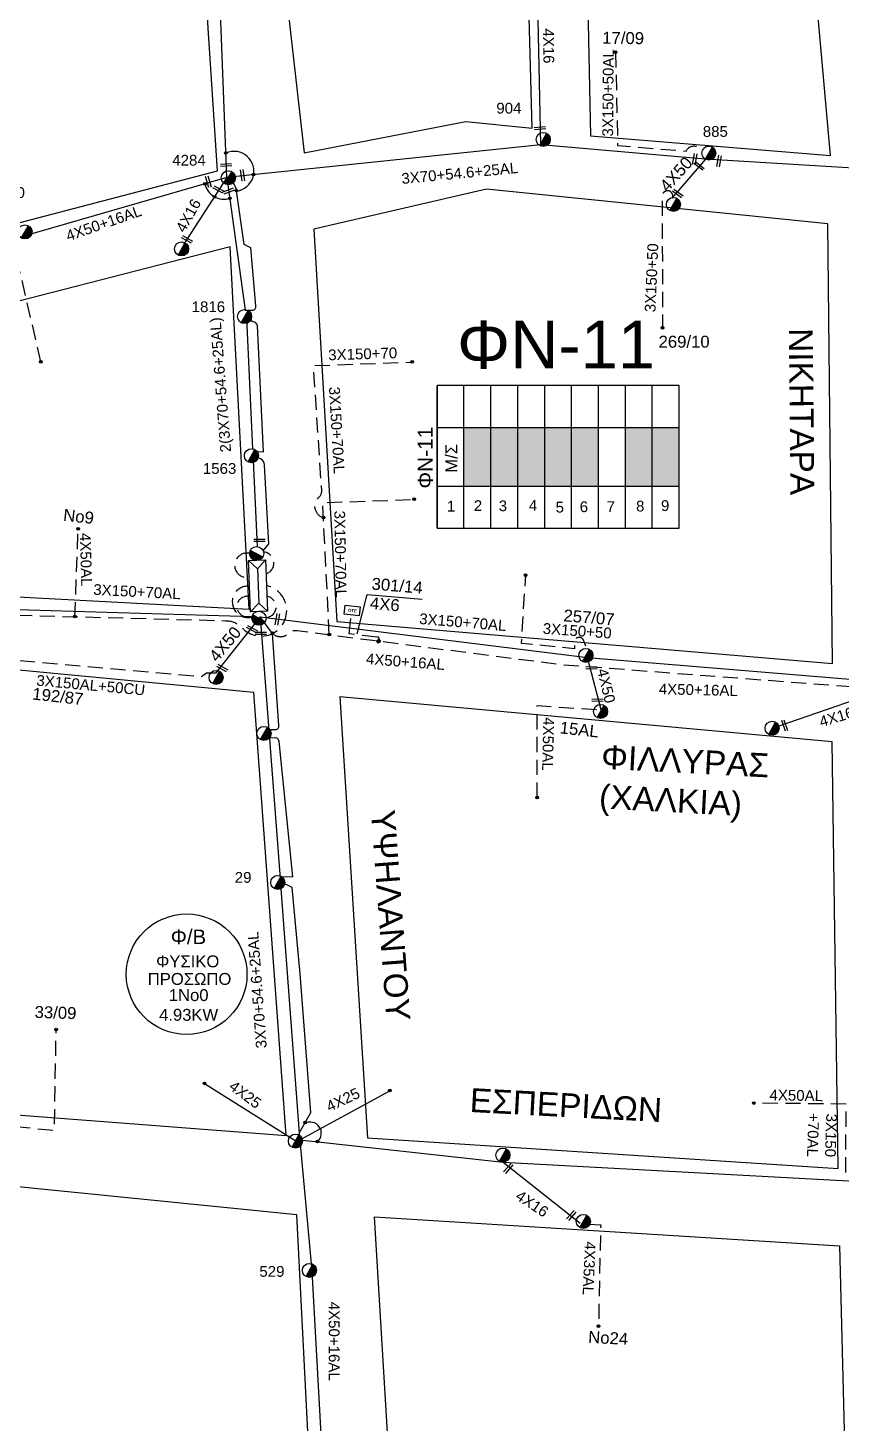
# Model space of a CAD drawing. Header units: millimetres. Extents: x 5010 to 7184, y -101 to 935.
# Drawn here: x 5251.4 to 5387.4, y 546.1 to 779.6 of the extents above; entities that cross this region are included whole.
import ezdxf
from ezdxf.enums import TextEntityAlignment as Align

# ---------------------------------------------------------------- set-up
doc = ezdxf.new("R2010")
doc.units = ezdxf.units.MM
doc.linetypes.add('DASHED', pattern=[19.05, 12.7, -6.35])
for name, color, linetype in [('Pillar OTE', 7, 'Continuous'), ('Ασφαλειοκιβώτια Χ.Τ 6 αναχωρήσεων', 7, 'Continuous'), ('Ασφαλειοκιβώτια Χ.Τ 9 αναχωρήσεων', 7, 'Continuous'), ('Γέφυρες Εναερίου Δικτύου', 7, 'Continuous'), ('Γυμνά εναέρια ΧΤ (3Φ)   4x16AL', 7, 'Continuous'), ('Γυμνά εναέρια ΧΤ (3Φ)   4x35AL', 7, 'Continuous'), ('Γυμνά εναέρια ΧΤ (3Φ)   4x50AL', 7, 'Continuous'), ('Γυμνά εναέρια ΧΤ και ΦΟΠ (3Φ)   4x50+16AL', 7, 'Continuous'), ('Εναέρια παροχή ΧΤ 4x16', 7, 'SYN_LINE'), ('Εναέρια παροχή ΧΤ 4x25', 7, 'SYN_LINE'), ('Επιγραφές - Σχήματα', 7, 'Continuous'), ('Καλώδια ΧΤ   3x150+50AL', 7, 'DASHED'), ('Καλώδια ΧΤ   3x150+50ALXLPE', 7, 'DASHED'), ('Καλώδια ΧΤ   3x150+70AL', 7, 'DASHED'), ('Καλώδια ΧΤ   3x150AL+50CU', 7, 'DASHED'), ('Καλώδια ΧΤ   4x50AL', 7, 'DASHED'), ('Μηχανική τομή', 7, 'Continuous'), ('Στύλος ΦΜ', 7, 'Continuous'), ('Στύλος ΦΜ @ 1', 7, 'Continuous'), ('Συνδέσεις', 7, 'Continuous'), ('Συνεστραμμένα ΧΤ   3x70+54.6+25AL', 7, 'SYN_LINE'), ('Υποσταθμός εναέριος 2 στύλων', 7, 'Continuous'), ('Υποσταθμός πόλεως', 7, 'Continuous'), ('Υπόβαθρο ΔΕΗ', 7, 'Continuous'), ('Υπόγεια Καλώδια Δικτύου ΧΤ   .15', 7, 'DASHED'), ('Υπόγεια καλώδια Παροχών ΧΤ   4x6', 7, 'DASHED')]:
    doc.layers.add(name, color=color, linetype=linetype)
doc.styles.add('ar', font='arial.ttf')
doc.styles.get("Standard").update_dxf_attribs({"font": 'arial.ttf'})
doc.linetypes.add('SYN_LINE', pattern='A,0.5,-0.0001,["/\\/\\/\\/",Standard,S=0.1,R=0,X=0,Y=-0.05],-0.25', length=0.7501)
doc.dimstyles.new('ISO-25', dxfattribs={"dimtxt": 2.5, "dimasz": 2.5, "dimexe": 1.25, "dimexo": 0.625, "dimtad": 1, "dimtxsty": 'Standard', "dimcen": 2.5, "dimaunit": 2, "dimazin": 0, "dimtfac": 1, "dimtmove": 0, "dimatfit": 3, "dimfxl": 1, "dimarcsym": 0})

# ---------------------------------------------------------------- blocks, each defined once
blk = doc.blocks.new('ΥΠΟΣΤΑΘΜΟΣ ΕΝΑΕΡΙΟΣ ΕΠΙ 2 ΣΤΥΛΩΝ')
at = {"layer": 'Υποσταθμός εναέριος 2 στύλων', "linetype": 'Continuous'}
for points in [[(-11.97, -2.11, 0.574793), (-8.45, -0.07, 0.268822), (-9.64, 1.98)], [(9.68, -2.15, 0.574793), (13.19, -0.1, 0.268822), (12.01, 1.95)]]:
    blk.add_hatch(color=256, dxfattribs=at).paths.add_polyline_path(points)
for p, q in [((-11.97, -2.11), (-9.64, 1.98)), ((9.68, -2.15), (12.01, 1.95))]:
    blk.add_line(p, q, dxfattribs=at)
for centre in [(-10.81, -0.07), (10.84, -0.1)]:
    blk.add_circle(centre, 2.36, dxfattribs=at)
at = {"layer": 'Υποσταθμός πόλεως', "linetype": 'Continuous', "ltscale": 40}
blk.add_lwpolyline([(-8.57, 2.82), (8.57, 2.82), (8.57, -2.82), (-8.57, -2.82)], close=True, dxfattribs=at)
for points in [[(-5.75, 0), (-8.57, 2.82)], [(-8.57, -2.82), (-5.75, 0)], [(-5.75, 0), (5.75, 0)], [(5.75, 0), (8.57, 2.82)], [(8.57, -2.82), (5.75, 0)]]:
    blk.add_lwpolyline(points, dxfattribs=at)
at = {"layer": 'Υποσταθμός εναέριος 2 στύλων', "ltscale": 40, "flags": 1}
for tag, p in [('ΜΕΤΑΣΧΗΜΑΤΙΣΜΟΣ', (14.09, 2.51)), ('ΙΣΧΥΣ', (14.07, -0.28)), ('ΑΡΙΘΜΟΣ', (14.19, -3))]:
    blk.add_attdef(tag, p, '', height=1.8, dxfattribs=at)
blk = doc.blocks.new('ΥΠΑΡΧΩΝ ΤΣΙΜΕΝΤΕΝΙΟΣ ΣΤΥΛΟΣ')
at = {"layer": 'Στύλος ΦΜ'}
blk.add_hatch(color=256, dxfattribs=at).paths.add_polyline_path([(-1.29, -2.28, 0.574793), (2.62, 0, 0.268822), (1.3, 2.27)])
blk.add_line((-1.29, -2.28), (1.3, 2.27), dxfattribs=at)
blk.add_circle((0, 0), 2.62, dxfattribs=at)
at = {"layer": 'Στύλος ΦΜ', "flags": 4}
for tag, p in [('ΑΡΙΘΜΟΣ', (-4.68, 8.05)), ('ΤΥΠΟΣ', (-4.91, 3.03))]:
    blk.add_attdef(tag, p, '', height=4, dxfattribs=at)
blk = doc.blocks.new('_ΣΥΝΔΕΣΗ')
at = {"layer": 'Συνδέσεις', "linetype": 'SYN_LINE', "ltscale": 40}
blk.add_hatch(color=256, dxfattribs=at).paths.add_polyline_path([(0.5, -0.01, 1), (-0.5, -0.01, 1)])
at = {"layer": 'Συνδέσεις'}
blk.add_circle((0, -0.01), 0.5, dxfattribs=at)
blk = doc.blocks.new('ΜΗΧΑΝΙΚΗ ΤΟΜΗ')
at = {"layer": 'Μηχανική τομή', "ltscale": 40}
for p, q in [((-1.89, 0.78), (1.89, 0.78)), ((1.89, 0), (-1.89, 0))]:
    blk.add_line(p, q, dxfattribs=at)
blk = doc.blocks.new('ΑΣΦΑΛΕΙΟΚΙΒΩΤΙΟ ΥΠΟΣΤΑΘΜΟΥ 9 ΑΝΑΧΩΡΗΣΕΩΝ')
at = {"layer": 'Ασφαλειοκιβώτια Χ.Τ 9 αναχωρήσεων', "ltscale": 40}
for p, q in [((-23.8, 40.36), (24.02, 40.36)), ((-9.72, 40.36), (-9.72, -40.64)), ((9.94, 40.36), (9.94, -40.64)), ((-23.8, 31.36), (24.02, 31.36)), ((-23.8, 22.36), (24.02, 22.36)), ((-23.8, 13.36), (24.02, 13.36)), ((-23.8, 4.36), (24.02, 4.36)), ((-23.8, -4.64), (24.02, -4.64)), ((-23.8, -13.64), (24.02, -13.64)), ((-23.8, -22.64), (24.02, -22.64)), ((-23.8, -31.64), (24.02, -31.64))]:
    blk.add_line(p, q, dxfattribs=at)
at = {"layer": 'Ασφαλειοκιβώτια Χ.Τ 9 αναχωρήσεων'}
blk.add_lwpolyline([(-23.8, -40.64), (24.02, -40.64), (24.02, 40.36), (-23.8, 40.36)], close=True, dxfattribs=at)
for s, p in [('1', (-18.22, 37.06)), ('2', (-18.02, 28.07)), ('3', (-18.09, 19.73)), ('4', (-17.94, 9.66)), ('5', (-18.55, 0.71)), ('6', (-18.4, -7.35)), ('7', (-18.34, -16.37)), ('8', (-18.19, -26.2)), ('9', (-18.02, -34.53))]:
    blk.add_text(s, height=3.6, rotation=270, dxfattribs=at).set_placement(p)
at = {"layer": 'Ασφαλειοκιβώτια Χ.Τ 9 αναχωρήσεων', "ltscale": 40}
for tag, height, p in [('ΟΝΟΜΑ', 5, (-0.16, 44.31)), ('ΚΕΙΜΕΝΟ 1', 2, (17.06, 35.59)), ('ΚΕΙΜΕΝΟ 2', 2, (17.06, 26.88)), ('ΚΕΙΜΕΝΟ 3', 2, (17.06, 17.69)), ('ΚΕΙΜΕΝΟ 4', 2, (17.06, 8.71)), ('ΚΕΙΜΕΝΟ 5', 2, (17.06, -0.13)), ('ΚΕΙΜΕΝΟ 6', 2, (17.06, -9.05)), ('ΚΕΙΜΕΝΟ 7', 2, (17.06, -18.13)), ('ΚΕΙΜΕΝΟ 8', 2, (17.06, -26.85)), ('ΚΕΙΜΕΝΟ 9', 2, (17.06, -35.99)), ('ΣΧ', 2, (-0.1, -42.64))]:
    blk.add_attdef(tag, text='', height=height, dxfattribs=at).set_placement(p, align=Align.MIDDLE_CENTER)
blk = doc.blocks.new('TSONTA XT1')
at = {"ltscale": 40}
h = blk.add_hatch(color=256, dxfattribs=at)
h.dxf.hatch_style = 1
h.paths.add_polyline_path([(595.96, 2487.66), (597.07, 2488.77), (595.96, 2489.87), (594.85, 2488.77)])
blk.add_lwpolyline([(594.85, 2488.77), (595.96, 2489.87), (597.07, 2488.77), (595.96, 2487.66)], close=True, dxfattribs=at)
blk = doc.blocks.new('PILLAR ΟΤΕ')
at = {"layer": 'Pillar OTE', "ltscale": 40}
blk.add_lwpolyline([(-3.31, 2.02), (3.39, 2.02), (3.39, -1.99), (-3.31, -1.99)], close=True, dxfattribs=at)
at = {"layer": 'Pillar OTE', "insert": (-1.81, 0.71), "char_height": 1.3575, "width": 109.961, "attachment_point": 1}
blk.add_mtext('{\\fArial|b1|i0|c161|p34;OTE}', dxfattribs=at)

msp = doc.modelspace()

# ---------------------------------------------------------------- hatches: boundary and pattern name
at = {"layer": 'Ασφαλειοκιβώτια Χ.Τ 6 αναχωρήσεων'}
for color, points in [(85, [(5324.35, 712.77), (5324.35, 702.94), (5328.85, 702.94), (5328.85, 712.77)]), (27, [(5328.85, 712.77), (5328.85, 702.94), (5333.35, 702.94), (5333.35, 712.77)]), (2, [(5333.35, 712.77), (5333.35, 702.94), (5337.85, 702.94), (5337.85, 712.77)]), (30, [(5337.85, 712.77), (5337.85, 702.94), (5342.35, 702.94), (5342.35, 712.77)]), (6, [(5342.35, 712.77), (5342.35, 702.94), (5346.85, 702.94), (5346.85, 712.77)])]:
    msp.add_hatch(color=color, dxfattribs=at).paths.add_polyline_path(points)
at = {"layer": 'Γέφυρες Εναερίου Δικτύου', "linetype": 'DASHED', "ltscale": 0.2}
h = msp.add_hatch(color=62, dxfattribs=at)
h.dxf.hatch_style = 1
h.paths.add_polyline_path([(5355.84, 712.75), (5351.34, 712.75), (5351.34, 702.93), (5355.84, 702.93)])
at = {"layer": 'Επιγραφές - Σχήματα', "linetype": 'DASHED', "ltscale": 0.2}
h = msp.add_hatch(color=1, dxfattribs=at)
h.dxf.hatch_style = 1
h.paths.add_polyline_path([(5355.84, 702.93), (5360.34, 702.93), (5360.34, 712.75), (5355.84, 712.75)])

# ---------------------------------------------------------------- linework, layer by layer
at = {"layer": 'Γέφυρες Εναερίου Δικτύου', "color": 1, "flags": 128}
msp.add_lwpolyline([(5296.92, 593.53), (5330.89, 589.75), (5397.92, 586.17)], dxfattribs=at)
at = {"layer": 'Γέφυρες Εναερίου Δικτύου', "color": 0, "ltscale": 0.2}
for centre, radius, start, end in [((5285.9, 755.63), 3.32, 277.2338, 114.2831), ((5284.22, 754.26), 3.3, 192.9966, 286.9022)]:
    msp.add_arc(centre, radius, start, end, dxfattribs=at)
at = {"layer": 'Γέφυρες Εναερίου Δικτύου', "color": 0, "linetype": 'Continuous', "ltscale": 0.2}
msp.add_arc((5298.62, 594.62), 1.87, 310.7829, 118.9722, dxfattribs=at)
at = {"layer": 'Γυμνά εναέρια ΧΤ (3Φ)   4x16AL', "color": 85, "flags": 128}
msp.add_lwpolyline([(5397.7, 669.89), (5377.01, 662.74)], dxfattribs=at)
at = {"layer": 'Γυμνά εναέρια ΧΤ (3Φ)   4x35AL', "color": 1, "linetype": 'DASHED', "ltscale": 0.2, "flags": 128}
msp.add_lwpolyline([(5345.17, 579.39), (5347.21, 579.28), (5346.85, 562.29)], dxfattribs=at)
at = {"layer": 'Γυμνά εναέρια ΧΤ (3Φ)   4x50AL', "color": 62, "linetype": 'Continuous', "ltscale": 0.2, "flags": 128}
msp.add_lwpolyline([(5364.72, 757.65), (5359.13, 751.12)], dxfattribs=at)
at = {"layer": 'Γυμνά εναέρια ΧΤ (3Φ)   4x50AL', "color": 85, "flags": 128}
msp.add_lwpolyline([(5347.29, 665.47), (5345.03, 674.22)], dxfattribs=at)
at = {"layer": 'Γυμνά εναέρια ΧΤ και ΦΟΠ (3Φ)   4x50+16AL', "color": 62, "flags": 128}
msp.add_lwpolyline([(5284.69, 754.59), (5282.97, 799.65), (5273.85, 834.47)], dxfattribs=at)
at = {"layer": 'Γυμνά εναέρια ΧΤ και ΦΟΠ (3Φ)   4x50+16AL', "color": 30, "flags": 128}
msp.add_lwpolyline([(5284.69, 754.59), (5250.32, 744.64), (5223.47, 731.07), (5186.14, 719.14)], dxfattribs=at)
at = {"layer": 'Γυμνά εναέρια ΧΤ και ΦΟΠ (3Φ)   4x50+16AL', "color": 85, "flags": 128}
msp.add_lwpolyline([(5290.26, 681.06), (5345.03, 674.22), (5397.7, 669.89), (5395.42, 711.8), (5396.79, 755.69)], dxfattribs=at)
at = {"layer": 'Γυμνά εναέρια ΧΤ και ΦΟΠ (3Φ)   4x50+16AL', "color": 2, "flags": 128}
msp.add_lwpolyline([(5288.91, 681.03), (5247.86, 682.29), (5179.48, 686.73), (5179.88, 688.2)], dxfattribs=at)
at = {"layer": 'Γυμνά εναέρια ΧΤ και ΦΟΠ (3Φ)   4x50+16AL', "color": 6, "linetype": 'DASHED', "ltscale": 0.2, "flags": 128}
msp.add_lwpolyline([(5292.33, 678.27, 0.422254), (5295.05, 678.34, -0.274268), (5296.44, 678.75), (5340.77, 673.06), (5393.38, 669.05)], format="xyb", dxfattribs=at)
at = {"layer": 'Γυμνά εναέρια ΧΤ και ΦΟΠ (3Φ)   4x50+16AL', "color": 27, "flags": 128}
msp.add_lwpolyline([(5296.81, 594.64), (5298.93, 571.56), (5301.58, 523)], dxfattribs=at)
at = {"layer": 'Εναέρια παροχή ΧΤ 4x16', "color": 62, "linetype": 'SYN_LINE', "ltscale": 20, "flags": 128}
msp.add_lwpolyline([(5337.19, 760.04), (5336.64, 786.31)], dxfattribs=at)
at = {"layer": 'Εναέρια παροχή ΧΤ 4x16', "color": 30, "linetype": 'SYN_LINE', "ltscale": 15, "flags": 128}
msp.add_lwpolyline([(5284.69, 754.59), (5277.45, 743.38)], dxfattribs=at)
at = {"layer": 'Εναέρια παροχή ΧΤ 4x16', "color": 1, "ltscale": 20, "flags": 128}
msp.add_lwpolyline([(5330.89, 589.75), (5343.77, 579.56)], dxfattribs=at)
at = {"layer": 'Εναέρια παροχή ΧΤ 4x25', "color": 27, "linetype": 'SYN_LINE', "ltscale": 20, "flags": 128}
msp.add_lwpolyline([(5280.97, 602.93), (5296.42, 593.25), (5311.94, 601.73)], dxfattribs=at)
at = {"layer": 'Επιγραφές - Σχήματα', "color": 202}
msp.add_circle((5277.97, 621.23), 10.09, dxfattribs=at)
at = {"layer": 'Επιγραφές - Σχήματα', "color": 30, "linetype": 'DASHED', "ltscale": 0.2}
msp.add_arc((5290.71, 690.05), 1.86, 286.8143, 86.4812, dxfattribs=at)
at = {"layer": 'Επιγραφές - Σχήματα', "color": 2, "linetype": 'DASHED', "ltscale": 0.2}
msp.add_arc((5288.08, 682.78), 1.71, 73.2403, 303.5112, dxfattribs=at)
at = {"layer": 'Επιγραφές - Σχήματα', "color": 85, "linetype": 'DASHED', "ltscale": 0.2}
msp.add_arc((5291.15, 682.72), 1.78, 273.0295, 82.1813, dxfattribs=at)
at = {"layer": 'Καλώδια ΧΤ   3x150+50AL', "color": 62, "linetype": 'DASHED', "ltscale": 0.2, "flags": 128}
for points in [[(5349.7, 775.56), (5350.05, 759.94), (5361.52, 759, -0.695941), (5364.14, 758.9)], [(5359.24, 751.25, 1.127452), (5357.51, 751.52), (5357.54, 729.38)]]:
    msp.add_lwpolyline(points, format="xyb", dxfattribs=at)
at = {"layer": 'Καλώδια ΧΤ   3x150+50AL', "color": 85, "linetype": 'DASHED', "ltscale": 0.2, "flags": 128}
msp.add_lwpolyline([(5344.75, 676.13), (5344.35, 677.12, 0.776732), (5342.81, 676.9), (5342.82, 675.72), (5333.98, 676.59), (5334.67, 688)], format="xyb", dxfattribs=at)
at = {"layer": 'Καλώδια ΧΤ   3x150+50ALXLPE', "color": 62, "linetype": 'DASHED', "ltscale": 0.2}
msp.add_arc((5288.04, 689.68), 2.04, 76.9928, 281.6078, dxfattribs=at)
at = {"layer": 'Καλώδια ΧΤ   3x150+50ALXLPE', "color": 1, "linetype": 'DASHED', "ltscale": 0.2}
msp.add_arc((5288.23, 683.57), 2.63, 83.8961, 285.037, dxfattribs=at)
at = {"layer": 'Καλώδια ΧΤ   3x150+70AL', "color": 6, "linetype": 'DASHED', "ltscale": 0.2, "flags": 128}
msp.add_lwpolyline([(5300.85, 697.63, -0.575789), (5300.07, 701.05, 0.272228), (5300.53, 702.6), (5299.19, 723.09), (5315.71, 723.69)], format="xyb", dxfattribs=at)
msp.add_lwpolyline([(5301.83, 678.06), (5300.72, 700.16), (5316.02, 700.7)], dxfattribs=at)
at = {"layer": 'Καλώδια ΧΤ   3x150+70AL', "color": 85, "linetype": 'DASHED', "ltscale": 0.2, "flags": 128}
msp.add_lwpolyline([(5239.84, 636.3), (5222.29, 636.39), (5222.9, 601.75), (5228.22, 597.73), (5255.85, 595.12), (5256.14, 611.93)], dxfattribs=at)
at = {"layer": 'Καλώδια ΧΤ   3x150AL+50CU', "color": 27, "linetype": 'DASHED', "ltscale": 0.2, "flags": 128}
msp.add_lwpolyline([(5282.78, 671.6), (5281.31, 671.6), (5280.46, 671.02), (5242.74, 674.31)], dxfattribs=at)
at = {"layer": 'Καλώδια ΧΤ   4x50AL', "color": 30, "linetype": 'DASHED', "ltscale": 0.2, "flags": 128}
msp.add_lwpolyline([(5253.6, 723.73), (5248.56, 745.43)], dxfattribs=at)
at = {"layer": 'Καλώδια ΧΤ   4x50AL', "color": 6, "linetype": 'DASHED', "ltscale": 0.2, "flags": 128}
msp.add_lwpolyline([(5259.29, 680.96), (5259.81, 695.74)], dxfattribs=at)
msp.add_lwpolyline([(5249.6, 681.33), (5284.48, 680.41, -0.167818), (5287.04, 679.47, 1.425444), (5291.32, 686.29)], format="xyb", dxfattribs=at)
at = {"layer": 'Καλώδια ΧΤ   4x50AL', "color": 27, "flags": 128}
msp.add_lwpolyline([(5290.26, 681.06), (5282.78, 671.6)], dxfattribs=at)
at = {"layer": 'Καλώδια ΧΤ   4x50AL', "color": 85, "linetype": 'DASHED', "ltscale": 0.2, "flags": 128}
msp.add_lwpolyline([(5336.57, 650.78), (5336.57, 666.19), (5347.29, 665.47)], dxfattribs=at)
at = {"layer": 'Καλώδια ΧΤ   4x50AL', "color": 1, "linetype": 'DASHED', "ltscale": 0.2, "flags": 128}
msp.add_lwpolyline([(5388.21, 588.07), (5388.26, 599.51), (5372.84, 599.64)], dxfattribs=at)
at = {"layer": 'Συνεστραμμένα ΧΤ   3x70+54.6+25AL', "color": 62, "linetype": 'SYN_LINE', "ltscale": 20, "flags": 128}
for points in [[(5337.19, 760.04), (5284.69, 754.59)], [(5364.67, 757.68), (5337.19, 760.04)], [(5396.79, 755.69), (5364.73, 757.67)]]:
    msp.add_lwpolyline(points, dxfattribs=at)
at = {"layer": 'Συνεστραμμένα ΧΤ   3x70+54.6+25AL', "color": 30, "linetype": 'SYN_LINE', "ltscale": 20, "flags": 128}
for points in [[(5284.69, 754.59), (5287.78, 732.37)], [(5287.88, 731.68), (5287.96, 731.05), (5288.99, 709.18)], [(5289.03, 708.4), (5289.76, 692.81)]]:
    msp.add_lwpolyline(points, dxfattribs=at)
at = {"layer": 'Συνεστραμμένα ΧΤ   3x70+54.6+25AL', "color": 62, "linetype": 'SYN_LINE', "ltscale": 20, "flags": 128}
for points in [[(5287.78, 732.37), (5288.94, 732.37, 0.467968), (5289.54, 733.1), (5288.69, 742.79), (5287.6, 743.39), (5286.32, 752.34, 0.247546), (5284.69, 754.59, 3.137484)], [(5289.22, 708.73), (5290.82, 708.68), (5289.79, 729.76, 0.411168), (5289.06, 730.42), (5287.96, 731.05)], [(5290.76, 692.09), (5291.74, 693.25), (5291.01, 706.44, 0.569978), (5289.07, 707.44)]]:
    msp.add_lwpolyline(points, format="xyb", dxfattribs=at)
at = {"layer": 'Συνεστραμμένα ΧΤ   3x70+54.6+25AL', "color": 27, "linetype": 'SYN_LINE', "ltscale": 20, "flags": 128}
for points in [[(5290.26, 681.06), (5293.58, 637.25)], [(5293.71, 635.54), (5296.81, 594.64)]]:
    msp.add_lwpolyline(points, dxfattribs=at)
at = {"layer": 'Συνεστραμμένα ΧΤ   3x70+54.6+25AL', "color": 1, "linetype": 'SYN_LINE', "ltscale": 20, "flags": 128}
for points in [[(5291.7, 662.17), (5292.85, 662.18, 0.459093), (5293.4, 662.84), (5292.33, 678.27), (5290.26, 681.06)], [(5293.57, 637.61), (5295.75, 637.53), (5293.45, 660.17, 0.278206), (5292.96, 660.82), (5291.81, 660.75)]]:
    msp.add_lwpolyline(points, format="xyb", dxfattribs=at)
msp.add_lwpolyline([(5296.81, 594.64), (5298.73, 598.08), (5296.96, 621.32), (5295.63, 635.77), (5293.64, 636.68)], dxfattribs=at)
at = {"layer": 'Υπόβαθρο ΔΕΗ', "flags": 128}
for points in [[(5343.83, 842.52), (5345.51, 761.58), (5385.62, 758.25), (5377.39, 850.86), (5374.77, 852.44)], [(5343.83, 842.52), (5345.51, 761.58), (5385.62, 758.25), (5377.39, 850.86), (5374.77, 852.44)], [(5297.61, 758.73), (5324.64, 763.96), (5335.74, 762.85), (5333.69, 839.35), (5287.24, 827.07), (5291.76, 810.36)], [(5297.61, 758.73), (5324.64, 763.96), (5335.74, 762.85), (5333.69, 839.35), (5287.24, 827.07), (5291.76, 810.36)], [(5198.58, 797.08), (5200.49, 787.04), (5189.7, 730.43), (5239.79, 744.37), (5283.15, 755.7), (5279.6, 809.54), (5275.8, 822.93)], [(5198.58, 797.08), (5200.49, 787.04), (5189.7, 730.43), (5239.79, 744.37), (5283.15, 755.7), (5279.6, 809.54), (5275.8, 822.93)], [(5385.99, 673.26), (5385.18, 746.84), (5328.14, 752.62), (5299.24, 745.96), (5303.1, 680.26)], [(5385.99, 673.26), (5385.18, 746.84), (5328.14, 752.62), (5299.24, 745.96), (5303.1, 680.26)], [(5288.41, 682.35), (5285.26, 742.99), (5186.31, 717.54), (5181.08, 688.18), (5236.08, 685.13)], [(5288.41, 682.35), (5285.26, 742.99), (5186.31, 717.54), (5181.08, 688.18), (5236.08, 685.13)], [(5224.7, 602.47), (5228.42, 599.31), (5294.6, 594.23), (5289.22, 668.41), (5222.85, 674.72)], [(5224.7, 602.47), (5228.42, 599.31), (5294.6, 594.23), (5289.22, 668.41), (5222.85, 674.72)], [(5308.24, 593.84), (5386.95, 588.71), (5385.92, 660.14), (5303.59, 667.64)], [(5308.24, 593.84), (5386.95, 588.71), (5385.92, 660.14), (5303.59, 667.64)], [(5298.54, 447.75), (5304.71, 452.3), (5298.68, 535.89), (5296.41, 580.97), (5206.97, 589.94), (5206.19, 589.16), (5229.38, 513.38), (5241.92, 479.32)], [(5298.54, 447.75), (5304.71, 452.3), (5298.68, 535.89), (5296.41, 580.97), (5206.97, 589.94), (5206.19, 589.16), (5229.38, 513.38), (5241.92, 479.32)], [(5309.38, 580.63), (5387.14, 575.77), (5388.84, 509.6), (5380.57, 503.35), (5312.88, 522.24)], [(5309.38, 580.63), (5387.14, 575.77), (5388.84, 509.6), (5380.57, 503.35), (5312.88, 522.24)]]:
    msp.add_lwpolyline(points, close=True, dxfattribs=at)
msp.add_lwpolyline([(5308.18, 684.77), (5317.38, 684.01)], dxfattribs=at)
at = {"layer": 'Υπόγεια καλώδια Παροχών ΧΤ   4x6', "color": 6, "linetype": 'DASHED', "ltscale": 0.2}
msp.add_lwpolyline([(5310.11, 677.32, 0.822345), (5309.83, 677.63), (5305.12, 678.23), (5305.52, 681.35)], format="xyb", dxfattribs=at)

# ---------------------------------------------------------------- block references
at = {"layer": 'Pillar OTE', "xscale": 0.375, "yscale": 0.375, "zscale": 0.375, "rotation": 353.8145471443128}
msp.add_blockref('PILLAR ΟΤΕ', (5305.64, 682.1), dxfattribs=at)
at = {"layer": 'Ασφαλειοκιβώτια Χ.Τ 9 αναχωρήσεων', "xscale": 0.5, "yscale": 0.5, "zscale": 0.5, "rotation": 90}
msp.add_blockref('ΑΣΦΑΛΕΙΟΚΙΒΩΤΙΟ ΥΠΟΣΤΑΘΜΟΥ 9 ΑΝΑΧΩΡΗΣΕΩΝ', (5340.03, 707.78), dxfattribs=at).add_auto_attribs({'ΟΝΟΜΑ': 'ΦΝ-11'})
at = {"layer": 'Μηχανική τομή'}
for p, xscale, yscale, zscale, rotation in [((5337.05, 763.04), 0.500000000000013, 0.500000000000013, 0.500000000000013, 184.3831072457181), ((5284.55, 756.87), 0.500000000000013, 0.500000000000013, 0.500000000000013, 184.3831072457181), ((5362.75, 757.69), 0.5000000000000013, 0.5000000000000013, 0.5000000000000013, 259.2519653000477), ((5363.53, 756.37), 0.4999999999999936, 0.4999999999999936, 0.4999999999999936, 323.3746325695993), ((5366.82, 757.38), 0.5000000000000013, 0.5000000000000013, 0.5000000000000013, 259.2519653000477), ((5281.4, 753.83), 0.4999999999999804, 0.4999999999999804, 0.4999999999999804, 287.7122593191195), ((5287.13, 754.91), 0.4999999999999737, 0.4999999999999737, 0.4999999999999737, 278.2548495883136), ((5283.19, 752.4), 0.4999999999999193, 0.4999999999999193, 0.4999999999999193, 331.3658888385778), ((5284.93, 752.51), 0.5000000000000376, 0.5000000000000376, 0.5000000000000376, 201.5277077003268), ((5359.99, 751.76), 0.4999999999999936, 0.4999999999999936, 0.4999999999999936, 323.3746325695993), ((5277.93, 744.06), 0.4999999999999193, 0.4999999999999193, 0.4999999999999193, 331.3658888385778), ((5290.16, 693.66), 0.4999999999999269, 0.4999999999999269, 0.4999999999999269, 359.1130038989032), ((5288.8, 678.83), 0.4999999999999193, 0.4999999999999193, 0.4999999999999193, 331.3658888385778), ((5293.33, 680.6), 0.4999999999999809, 0.4999999999999809, 0.4999999999999809, 81.0283720994565), ((5290.37, 678.1), 0.4999999999999269, 0.4999999999999269, 0.4999999999999269, 359.1130038989032), ((5283.83, 672.31), 0.4999999999999191, 0.4999999999999191, 0.4999999999999191, 331.3658888385778), ((5345.69, 672.33), 0.4999999999999269, 0.4999999999999269, 0.4999999999999269, 359.1130038989032), ((5346.66, 666.91), 0.4999999999999269, 0.4999999999999269, 0.4999999999999269, 359.1130038989032), ((5378.16, 662.93), 0.4999999999999568, 0.4999999999999568, 0.4999999999999568, 108.7331415844752), ((5331.9, 588.6), 0.4999999999999677, 0.4999999999999677, 0.4999999999999677, 48.57427349971942), ((5342.43, 580.72), 0.4999999999999677, 0.4999999999999677, 0.4999999999999677, 48.57427349971942)]:
    msp.add_blockref('ΜΗΧΑΝΙΚΗ ΤΟΜΗ', p, dxfattribs=dict(at, xscale=xscale, yscale=yscale, zscale=zscale, rotation=rotation))
at = {"layer": 'Στύλος ΦΜ @ 1', "ltscale": 40}
ref = msp.add_blockref('ΥΠΑΡΧΩΝ ΤΣΙΜΕΝΤΕΝΙΟΣ ΣΤΥΛΟΣ', (5337.6, 760.96), dxfattribs=dict(at, xscale=0.4499999999998181, yscale=0.4499999999998181, zscale=0.4499999999998181))
ref.add_attrib('ΤΥΠΟΣ', '904', (5329.76, 765.29), dxfattribs={"layer": 'Στύλος ΦΜ', "height": 1.8, "flags": 4})
ref = msp.add_blockref('ΥΠΑΡΧΩΝ ΤΣΙΜΕΝΤΕΝΙΟΣ ΣΤΥΛΟΣ', (5337.6, 760.96), dxfattribs=dict(at, xscale=0.4499999999998181, yscale=0.4499999999998181, zscale=0.4499999999998181))
ref.add_attrib('ΤΥΠΟΣ', '904', (5329.76, 765.29), dxfattribs={"layer": 'Στύλος ΦΜ', "height": 1.8, "flags": 4})
ref = msp.add_blockref('ΥΠΑΡΧΩΝ ΤΣΙΜΕΝΤΕΝΙΟΣ ΣΤΥΛΟΣ', (5365.3, 758.67), dxfattribs=dict(at, xscale=0.4499999999998181, yscale=0.4499999999998181, zscale=0.4499999999998181))
ref.add_attrib('ΤΥΠΟΣ', '885', (5364.29, 761.39), dxfattribs={"layer": 'Στύλος ΦΜ', "height": 1.8, "flags": 4})
ref = msp.add_blockref('ΥΠΑΡΧΩΝ ΤΣΙΜΕΝΤΕΝΙΟΣ ΣΤΥΛΟΣ', (5365.3, 758.67), dxfattribs=dict(at, xscale=0.4499999999998181, yscale=0.4499999999998181, zscale=0.4499999999998181))
ref.add_attrib('ΤΥΠΟΣ', '885', (5364.29, 761.39), dxfattribs={"layer": 'Στύλος ΦΜ', "height": 1.8, "flags": 4})
ref = msp.add_blockref('ΥΠΑΡΧΩΝ ΤΣΙΜΕΝΤΕΝΙΟΣ ΣΤΥΛΟΣ', (5284.94, 754.54), dxfattribs=dict(at, xscale=0.4499999999998181, yscale=0.4499999999998181, zscale=0.4499999999998181))
ref.add_attrib('ΤΥΠΟΣ', '4284', (5275.56, 756.58), dxfattribs={"layer": 'Στύλος ΦΜ', "height": 1.8, "flags": 4})
ref = msp.add_blockref('ΥΠΑΡΧΩΝ ΤΣΙΜΕΝΤΕΝΙΟΣ ΣΤΥΛΟΣ', (5284.94, 754.54), dxfattribs=dict(at, xscale=0.4499999999998181, yscale=0.4499999999998181, zscale=0.4499999999998181))
ref.add_attrib('ΤΥΠΟΣ', '4284', (5275.56, 756.58), dxfattribs={"layer": 'Στύλος ΦΜ', "height": 1.8, "flags": 4})
ref = msp.add_blockref('ΥΠΑΡΧΩΝ ΤΣΙΜΕΝΤΕΝΙΟΣ ΣΤΥΛΟΣ', (5250.93, 745.49), dxfattribs=dict(at, xscale=0.4499999999998181, yscale=0.4499999999998181, zscale=0.4499999999998181))
ref.add_attrib('ΤΥΠΟΣ', '890', (5246.72, 751.16), dxfattribs={"layer": 'Στύλος ΦΜ', "height": 1.8, "flags": 4})
ref = msp.add_blockref('ΥΠΑΡΧΩΝ ΤΣΙΜΕΝΤΕΝΙΟΣ ΣΤΥΛΟΣ', (5250.93, 745.49), dxfattribs=dict(at, xscale=0.4499999999998181, yscale=0.4499999999998181, zscale=0.4499999999998181))
ref.add_attrib('ΤΥΠΟΣ', '890', (5246.72, 751.16), dxfattribs={"layer": 'Στύλος ΦΜ', "height": 1.8, "flags": 4})
at = {"layer": 'Στύλος ΦΜ @ 1', "ltscale": 40, "xscale": 0.4499999999998181, "yscale": 0.4499999999998181, "zscale": 0.4499999999998181}
for p in [(5359.38, 750.08), (5359.38, 750.08), (5277.11, 742.63), (5277.11, 742.63), (5344.73, 674.6), (5344.73, 674.6), (5282.9, 670.91), (5282.9, 670.91), (5347.19, 665.22), (5347.19, 665.22), (5375.89, 662.41), (5375.89, 662.41), (5290.9, 661.53), (5290.9, 661.53), (5296.17, 593.31), (5296.17, 593.31), (5330.85, 590.96), (5330.85, 590.96), (5344.31, 579.86), (5344.31, 579.86)]:
    msp.add_blockref('ΥΠΑΡΧΩΝ ΤΣΙΜΕΝΤΕΝΙΟΣ ΣΤΥΛΟΣ', p, dxfattribs=at)
at = {"layer": 'Στύλος ΦΜ @ 1', "ltscale": 40}
ref = msp.add_blockref('ΥΠΑΡΧΩΝ ΤΣΙΜΕΝΤΕΝΙΟΣ ΣΤΥΛΟΣ', (5287.66, 731.31), dxfattribs=dict(at, xscale=0.4499999999998181, yscale=0.4499999999998181, zscale=0.4499999999998181))
ref.add_attrib('ΤΥΠΟΣ', '1816', (5278.81, 732.05), dxfattribs={"layer": 'Στύλος ΦΜ', "height": 1.8, "flags": 4})
ref = msp.add_blockref('ΥΠΑΡΧΩΝ ΤΣΙΜΕΝΤΕΝΙΟΣ ΣΤΥΛΟΣ', (5288.81, 708.02), dxfattribs=dict(at, xscale=0.4499999999998181, yscale=0.4499999999998181, zscale=0.4499999999998181))
ref.add_attrib('ΤΥΠΟΣ', '1563', (5280.68, 704.98), dxfattribs={"layer": 'Στύλος ΦΜ', "height": 1.8, "flags": 4})
ref = msp.add_blockref('ΥΠΑΡΧΩΝ ΤΣΙΜΕΝΤΕΝΙΟΣ ΣΤΥΛΟΣ', (5293.21, 636.6), dxfattribs=dict(at, xscale=0.4499999999998181, yscale=0.4499999999998181, zscale=0.4499999999998181))
ref.add_attrib('ΤΥΠΟΣ', '29', (5286.01, 636.54), dxfattribs={"layer": 'Στύλος ΦΜ', "height": 1.8, "flags": 4})
ref = msp.add_blockref('ΥΠΑΡΧΩΝ ΤΣΙΜΕΝΤΕΝΙΟΣ ΣΤΥΛΟΣ', (5293.21, 636.6), dxfattribs=dict(at, xscale=0.4499999999998181, yscale=0.4499999999998181, zscale=0.4499999999998181))
ref.add_attrib('ΤΥΠΟΣ', '29', (5286.01, 636.54), dxfattribs={"layer": 'Στύλος ΦΜ', "height": 1.8, "flags": 4})
ref = msp.add_blockref('ΥΠΑΡΧΩΝ ΤΣΙΜΕΝΤΕΝΙΟΣ ΣΤΥΛΟΣ', (5298.51, 571.66), dxfattribs=dict(at, xscale=0.4499999999998181, yscale=0.4499999999998181, zscale=0.4499999999998181))
ref.add_attrib('ΤΥΠΟΣ', '529', (5290.13, 570.59), dxfattribs={"layer": 'Στύλος ΦΜ', "height": 1.8, "flags": 4})
ref = msp.add_blockref('ΥΠΑΡΧΩΝ ΤΣΙΜΕΝΤΕΝΙΟΣ ΣΤΥΛΟΣ', (5298.51, 571.66), dxfattribs=dict(at, xscale=0.4499999999998181, yscale=0.4499999999998181, zscale=0.4499999999998181))
ref.add_attrib('ΤΥΠΟΣ', '529', (5290.13, 570.59), dxfattribs={"layer": 'Στύλος ΦΜ', "height": 1.8, "flags": 4})
at = {"layer": 'Συνδέσεις', "xscale": 0.4500000000000455, "yscale": 0.4500000000000455, "zscale": 0.4500000000000455}
for p in [(5349.67, 775.58), (5284.53, 758.7), (5289.16, 755.1), (5281, 753.52), (5286.31, 752.39), (5282.61, 751.38), (5285.18, 751.1), (5357.54, 729.43), (5253.57, 723.75), (5315.7, 723.74), (5316.02, 700.75), (5259.81, 695.79), (5300.85, 697.68), (5334.66, 688.05), (5259.29, 681.12), (5292.32, 678.32), (5301.83, 678.11), (5336.57, 650.83), (5256.13, 611.98), (5280.96, 602.97), (5311.94, 601.77), (5372.83, 599.68), (5297.77, 596.41), (5299.84, 593.25), (5346.85, 562.34)]:
    msp.add_blockref('_ΣΥΝΔΕΣΗ', p, dxfattribs=at)
at = {"layer": 'Συνδέσεις', "xscale": 0.2979944648033833, "yscale": 0.2979944648033833, "zscale": 0.2979944648033833, "rotation": 352.9256646262737}
msp.add_blockref('TSONTA XT1', (5042.49, -37.13), dxfattribs=at)
at = {"layer": 'Υποσταθμός εναέριος 2 στύλων', "lineweight": 30, "xscale": 0.4999999999998773, "yscale": 0.4999999999998773, "zscale": 0.4999999999998773, "rotation": 272.1709331879213}
msp.add_blockref('ΥΠΟΣΤΑΘΜΟΣ ΕΝΑΕΡΙΟΣ ΕΠΙ 2 ΣΤΥΛΩΝ', (5289.91, 686.24), dxfattribs=at)

# ---------------------------------------------------------------- texts
at = {"layer": 'Γυμνά εναέρια ΧΤ (3Φ)   4x16AL', "linetype": 'DASHED', "ltscale": 0.2}
msp.add_text('4X16AL', height=1.8, rotation=16.729, dxfattribs=at).set_placement((5388.12, 664.73), align=Align.MIDDLE)
at = {"layer": 'Γυμνά εναέρια ΧΤ (3Φ)   4x35AL'}
msp.add_text('4X35AL', height=1.8, rotation=267.5081, dxfattribs=at).set_placement((5345.29, 572.02), align=Align.MIDDLE)
at = {"layer": 'Γυμνά εναέρια ΧΤ (3Φ)   4x50AL', "linetype": 'DASHED', "ltscale": 0.2}
msp.add_text('4X50', height=1.8, rotation=283.5096, dxfattribs=at).set_placement((5348.15, 669.52), align=Align.MIDDLE)
at = {"layer": 'Γυμνά εναέρια ΧΤ (3Φ)   4x50AL', "linetype": 'DASHED', "ltscale": 0.2, "insert": (5356.9, 753.38), "char_height": 2, "width": 17.7581, "attachment_point": 1, "rotation": 48.1885}
msp.add_mtext('4Χ50', dxfattribs=at)
at = {"layer": 'Γυμνά εναέρια ΧΤ και ΦΟΠ (3Φ)   4x50+16AL'}
for rotation, p in [(19.3178, (5264.1, 746.93)), (355.6718, (5314.56, 673.55)), (358.6374, (5363.54, 668.84)), (270, (5302.64, 559.8))]:
    msp.add_text('4X50+16AL', height=1.8, rotation=rotation, dxfattribs=at).set_placement(p, align=Align.MIDDLE)
at = {"layer": 'Εναέρια παροχή ΧΤ 4x16', "ltscale": 20}
for rotation, p in [(270.7647, (5338.51, 776.6)), (61.1662, (5278.25, 748.23)), (326.4662, (5335.75, 582.83))]:
    msp.add_text('4X16', height=1.8, rotation=rotation, dxfattribs=at).set_placement(p, align=Align.MIDDLE)
at = {"layer": 'Εναέρια παροχή ΧΤ 4x25', "ltscale": 20}
for rotation, p in [(323.3364, (5287.78, 601.1)), (25.6008, (5304.11, 600.24))]:
    msp.add_text('4X25', height=1.8, rotation=rotation, dxfattribs=at).set_placement(p, align=Align.MIDDLE)
at = {"layer": 'Επιγραφές - Σχήματα', "color": 1, "style": 'ar'}
for s, height, p in [('Φ/Β', 2.43, (5278.26, 627.54)), ('ΦΥΣΙΚΟ ', 1.988, (5278.53, 623.39)), ('1No0', 1.988, (5278.31, 617.74)), ('4.93KW', 1.988, (5278.3, 614.44))]:
    msp.add_text(s, height=height, dxfattribs=at).set_placement(p, align=Align.MIDDLE)
at = {"layer": 'Επιγραφές - Σχήματα', "linetype": 'DASHED', "ltscale": 0.2, "attachment_point": 1}
for s, insert, char_height, width, rotation in [('17/09', (5347.49, 778.98), 2, 17.7581, 359.2979), ('ΝΙΚΗΤΑΡΑ', (5382.68, 729.39), 4, 17.2922, 270.5649), ('269/10', (5356.89, 728.1), 2, 17.7581, 0.0641), ('Μ/Σ', (5321.24, 705.17), 2, 6.6024, 90), ('Νο9', (5257.47, 699.14), 2, 17.7581, 353.6425), ('301/14', (5309, 687.62), 2, 17.7581, 355.2629), ('4Χ6', (5308.73, 684.37), 2, 17.7581, 355.2629), ('257/07', (5341.09, 682.31), 2, 17.7581, 355.2629), ('192/87', (5252.3, 669.21), 2, 17.7581, 353.6425), ('ΦΙΛΛΥΡΑΣ\\P(ΧΑΛΚΙΑ)', (5347.43, 659.65), 4, 17.2922, 356.9722), ('ΥΨΗΛΑΝΤΟΥ', (5312.75, 648.9), 4, 17.2922, 274.285), ('33/09', (5252.58, 615.94), 2, 18.7436, 358.0673), ('ΕΣΠΕΡΙΔΩΝ', (5325.45, 602.18), 4, 17.2922, 356.9722), ('Νο24', (5345.19, 561.54), 2, 17.7581, 356.927)]:
    msp.add_mtext(s, dxfattribs=dict(at, insert=insert, char_height=char_height, width=width, rotation=rotation))
at = {"layer": 'Επιγραφές - Σχήματα', "linetype": 'DASHED', "ltscale": 0.2, "insert": (5323.17, 730.62), "char_height": 8, "width": 24.9768, "attachment_point": 1}
msp.add_mtext('ΦΝ-11', dxfattribs=at)
at = {"layer": 'Επιγραφές - Σχήματα', "color": 1, "insert": (5271.47, 621.44), "char_height": 1.988, "width": 14.3132, "attachment_point": 1}
msp.add_mtext('ΠΡΟΣΩΠΟ', dxfattribs=at)
at = {"layer": 'Καλώδια ΧΤ   3x150+50AL', "ltscale": 0.2}
for s, rotation, p in [('3X150+50AL', 89.514, (5348.44, 768.75)), ('3X150+50', 87.561, (5355.71, 737.81))]:
    msp.add_text(s, height=1.8, rotation=rotation, dxfattribs=at).set_placement(p, align=Align.MIDDLE)
at = {"layer": 'Καλώδια ΧΤ   3x150+50AL', "linetype": 'DASHED', "ltscale": 0.2}
msp.add_text('3X150+50', height=1.8, rotation=355.8566, dxfattribs=at).set_placement((5343.29, 678.72), align=Align.MIDDLE)
at = {"layer": 'Καλώδια ΧΤ   3x150+70AL', "ltscale": 0.2}
for s, rotation, p in [('3X150+70', 1.8592, (5307.41, 725.07)), ('3X150+70AL', 273.2768, (5303.08, 712.28)), ('3X150+70AL', 271.0472, (5303.69, 691.53)), ('3X150+70AL', 357.0242, (5269.66, 685.27)), ('3X150+70AL', 355.2761, (5324.16, 680.17))]:
    msp.add_text(s, height=1.8, rotation=rotation, dxfattribs=at).set_placement(p, align=Align.MIDDLE)
at = {"layer": 'Καλώδια ΧΤ   3x150+70AL', "linetype": 'Continuous', "ltscale": 0.2, "insert": (5386.75, 597.86), "char_height": 1.8, "width": 10.2992, "attachment_point": 1, "rotation": 268.1212}
msp.add_mtext('3Χ150\\P+70AL', dxfattribs=at)
at = {"layer": 'Καλώδια ΧΤ   3x150AL+50CU', "ltscale": 0.2}
msp.add_text('3X150AL+50CU', height=1.8, rotation=354.7688, dxfattribs=at).set_placement((5261.94, 669.62), align=Align.MIDDLE)
at = {"layer": 'Καλώδια ΧΤ   4x50AL', "ltscale": 0.2}
for rotation, p in [(271.509, (5261.13, 690.62)), (268.6015, (5338.42, 659.77)), (359.0003, (5379.92, 600.96))]:
    msp.add_text('4X50AL', height=1.8, rotation=rotation, dxfattribs=at).set_placement(p, align=Align.MIDDLE)
at = {"layer": 'Καλώδια ΧΤ   4x50AL', "linetype": 'DASHED', "ltscale": 0.2, "insert": (5281.53, 674.63), "char_height": 2, "width": 17.7581, "attachment_point": 1, "rotation": 50.3035}
msp.add_mtext('4Χ50', dxfattribs=at)
at = {"layer": 'Συνεστραμμένα ΧΤ   3x70+54.6+25AL', "ltscale": 20}
for s, rotation, p in [('3X70+54.6+25AL', 5.4578, (5323.64, 755.32)), ('2(3X70+54.6+25AL)', 94.4863, (5283.85, 719.9)), ('3X70+54.6+25AL', 94.2231, (5289.75, 618.59))]:
    msp.add_text(s, height=1.8, rotation=rotation, dxfattribs=at).set_placement(p, align=Align.MIDDLE)
at = {"layer": 'Υπόγεια Καλώδια Δικτύου ΧΤ   .15', "linetype": 'DASHED', "ltscale": 0.2, "insert": (5340.51, 663.55), "char_height": 2, "width": 17.7581, "attachment_point": 1, "rotation": 353.6425}
msp.add_mtext('15AL', dxfattribs=at)

# ---------------------------------------------------------------- leaders
at = {"layer": 'Επιγραφές - Σχήματα', "ltscale": 40}
msp.add_leader([(5306.47, 678.22), (5308.18, 684.77)], dimstyle='ISO-25', override={"dimasz": 1, "dimtad": 0}, dxfattribs=at)

doc.saveas('drawing.dxf')
